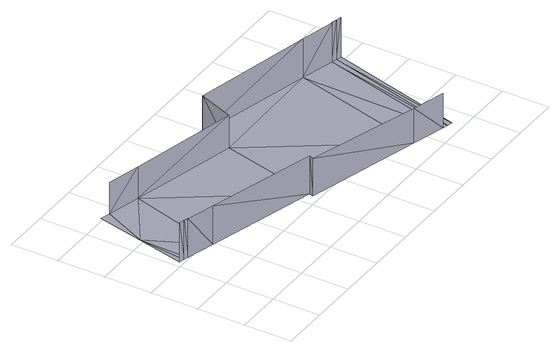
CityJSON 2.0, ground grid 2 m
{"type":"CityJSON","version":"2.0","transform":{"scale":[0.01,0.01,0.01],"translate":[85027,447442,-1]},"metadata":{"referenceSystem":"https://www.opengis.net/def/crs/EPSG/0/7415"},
"CityObjects":{
"bridge1":{"type":"Bridge","attributes":{"bgt_status":"bestaand","class":"dek","hoortbijtypeoverbrugging":"waardeOnbekend","overbruggingisbeweegbaar":"0","plus_status":"geenWaarde","relatievehoogteligging":"1"},"geometry":[{"type":"MultiSurface","lod":"1","boundaries":[[[0,1,2]],[[0,3,1]],[[4,5,6]],[[4,7,5]],[[8,3,0]],[[4,9,7]],[[7,10,11]],[[11,12,13]],[[13,14,15]],[[13,12,14]],[[11,10,12]],[[7,9,10]],[[16,4,3]],[[9,16,17]],[[9,4,16]],[[18,8,0]],[[16,3,8]],[[0,19,18]],[[0,20,19]],[[21,1,3]],[[22,1,21]],[[23,3,4]],[[21,3,23]],[[24,4,6]],[[23,4,24]],[[25,6,5]],[[24,6,25]],[[26,5,7]],[[25,5,26]],[[27,7,11]],[[26,7,27]],[[28,11,13]],[[27,11,28]],[[29,27,28]],[[30,13,15]],[[28,13,30]],[[31,10,9]],[[32,10,31]],[[33,9,17]],[[31,9,33]],[[34,17,16]],[[33,17,34]],[[35,16,8]],[[34,16,35]],[[36,8,18]],[[35,8,36]],[[37,18,19]],[[36,18,37]],[[38,36,37]],[[39,19,20]],[[37,19,39]]]}]}
},
"vertices":[
[75,618,74],[163,803,73],[122,813,73],[304,768,73],[758,656,73],[798,789,73],[792,790,73],[1293,667,73],[190,375,73],[1142,97,73],[1281,59,73],[1436,631,73],[1303,54,73],[1458,626,73],[1325,48,73],[1480,620,73],[658,249,73],[652,229,73],[70,408,73],[50,413,73],[29,419,73],[304,768,211],[163,803,211],[758,656,218],[792,790,236],[798,789,236],[1293,667,244],[1436,631,245],[1458,626,248],[1436,631,247],[1480,620,248],[1142,97,226],[1281,59,225],[652,229,239],[658,249,240],[190,375,242],[70,408,243],[50,413,246],[70,408,245],[29,419,246]
]}
